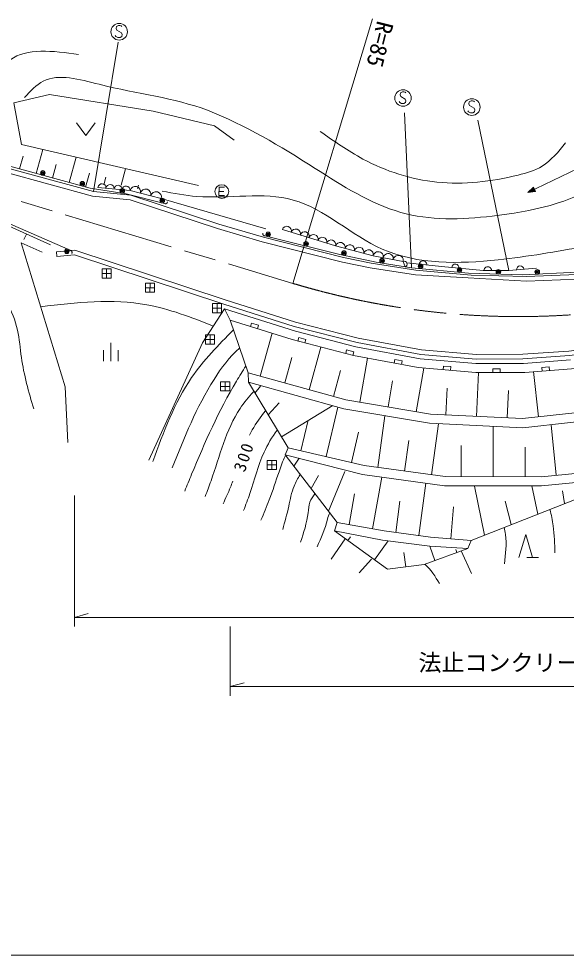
# Model space of a CAD drawing. Units: millimetres, scale not verified. Extents: x 40000 to 680000, y 20000 to 380000.
# Drawn here: x 390426 to 449875, y 205000 to 306671 of the extents above; entities that cross this region are included whole.
import ezdxf
from ezdxf.enums import TextEntityAlignment as Align

# ---------------------------------------------------------------- set-up
doc = ezdxf.new("R2010")
doc.units = ezdxf.units.MM
doc.header["$LTSCALE"] = 1000
doc.linetypes.add('CHAIN', pattern=[18.5, 12, -1.5, 3.5, -1.5])
for name, color, linetype, lineweight in [('M-BGD', 7, 'Continuous', 13), ('M-BMK', 2, 'CHAIN', 13), ('M-BMK-ROW', 30, 'Continuous', 13), ('M-STR-HTXT', 7, 'Continuous', 13), ('M-STR-STRC', 7, 'Continuous', 13), ('M-TTL-BAND', 7, 'Continuous', 13)]:
    doc.layers.add(name, color=color, linetype=linetype, lineweight=lineweight)
doc.styles.add('ＭＳ ゴシック', font='')
doc.styles.get('ＭＳ ゴシック').set_extended_font_data('MS Gothic')

msp = doc.modelspace()

# ---------------------------------------------------------------- linework, layer by layer
at = {"layer": 'M-BGD'}
for p, q in [((392313, 289869), (393034, 292477)), ((390520, 290359), (390905, 291750)), ((394105, 289379), (394507, 290834)), ((395897, 288889), (396657, 291636)), ((397690, 288399), (398110, 289919)), ((401539, 288608), (402016, 290392)), ((451115, 290397), (445702, 287819)), ((399664, 288652), (399883, 289472)), ((399025, 288357), (402520, 288034)), ((402520, 288034), (405901, 287167)), ((403330, 288252), (403420, 288589)), ((412172, 287904), (412682, 287902)), ((417255, 283848), (405901, 287167)), ((405946, 286684), (406237, 286610)), ((388649, 284465), (393879, 282112)), ((395744, 281652), (389210, 284500)), ((419056, 283785), (424836, 282002)), ((391264, 283289), (390995, 282690)), ((417155, 283088), (417446, 283015)), ((390674, 282353), (392988, 281334)), ((396020, 281532), (395744, 281652)), ((394519, 281366), (394560, 280868)), ((432173, 280324), (432396, 279727)), ((412773, 275179), (420475, 272741)), ((413401, 273939), (412773, 275179)), ((416656, 267852), (417933, 272521)), ((420475, 272741), (427039, 271046)), ((400418, 271491), (400418, 269491)), ((399618, 270691), (399618, 269491)), ((401218, 270691), (401218, 269491)), ((421961, 266401), (423226, 271026)), ((427039, 271046), (434003, 269751)), ((419309, 267127), (420062, 269882)), ((427470, 265052), (428286, 269820)), ((434003, 269751), (440066, 269245)), ((445234, 269251), (450318, 269625)), ((424614, 265676), (425378, 268470)), ((433588, 264005), (434399, 268747)), ((440066, 269245), (445234, 269251)), ((440128, 263500), (440360, 268268)), ((446858, 263448), (446309, 268357)), ((416079, 266039), (416675, 266772)), ((430529, 264529), (431014, 267364)), ((436788, 263662), (436930, 266580)), ((443468, 263337), (443613, 266301)), ((417521, 263664), (418703, 264955)), ((418963, 261289), (424529, 264669)), ((423810, 259133), (425075, 264517)), ((429399, 257965), (430160, 263577)), ((421059, 259779), (421834, 263077)), ((435254, 257171), (436004, 262699)), ((441935, 256963), (441945, 262410)), ((448763, 257105), (448245, 262585)), ((426560, 258486), (427334, 261778)), ((432327, 257568), (432775, 260874)), ((438457, 256969), (438464, 260335)), ((445412, 256956), (445418, 260150)), ((420310, 258114), (420858, 258956)), ((424077, 253214), (425843, 257520)), ((422193, 255664), (422970, 257098)), ((428820, 251293), (429845, 256895)), ((433884, 250562), (434632, 256246)), ((439556, 250038), (456916, 256888)), ((441002, 250609), (439911, 255915)), ((446789, 252892), (446121, 255957)), ((449682, 254034), (449459, 255408)), ((426286, 251757), (426893, 255080)), ((431353, 250895), (431802, 254312)), ((443896, 251751), (443248, 254309)), ((437353, 250217), (437633, 253669)), ((424364, 248007), (425887, 250226)), ((426167, 250031), (426459, 250435)), ((429043, 247944), (430530, 249995)), ((435622, 247852), (435050, 249400)), ((432460, 247158), (432255, 248735)), ((437990, 248727), (437875, 249036)), ((438461, 248901), (439572, 246445)), ((445576, 248171), (446876, 248171)), ((427371, 246503), (428727, 247991))]:
    msp.add_line(p, q, dxfattribs=at)
for points in [[(389892, 297523), (393776, 298444), (405035, 296653), (411689, 295032), (413821, 293497)], [(389892, 297523), (390732, 293011), (409939, 288554)], [(396716, 295358), (397716, 293998), (398716, 295358)], [(455526, 279406), (451057, 278908), (445556, 278692), (439547, 278842), (433558, 279360), (428681, 280119), (425682, 280745), (416988, 282941), (412143, 284365), (402614, 287516), (398527, 287916), (384293, 291805)], [(384406, 292028), (398171, 288268), (402076, 287665), (405946, 286684)], [(416857, 282458), (411994, 283887), (402510, 287024), (398436, 287423), (384161, 291322)], [(412773, 288382), (412173, 288384), (412170, 287484), (412770, 287482)], [(406589, 286779), (406579, 286740), (406545, 286687), (406504, 286645), (406443, 286609), (406387, 286592), (406314, 286590), (406237, 286610)], [(417155, 283088), (417077, 283107), (417031, 283129), (416980, 283172), (416948, 283211), (416929, 283257), (416914, 283322), (416916, 283373), (416924, 283402)], [(417446, 283015), (425307, 281066), (429221, 280245), (433053, 279644), (439259, 279039), (445086, 278861), (451069, 279141), (455188, 279592)], [(395772, 260662), (395479, 266712), (390674, 282353)], [(455581, 278909), (451094, 278409), (445552, 278191), (439231, 278540), (433505, 278862), (428592, 279627), (425569, 280257), (416857, 282458)], [(424836, 282002), (428915, 280933), (432173, 280324)], [(394519, 281366), (396532, 281534), (412849, 276142), (420483, 273747), (427268, 271994), (434139, 270723), (440116, 270211), (445156, 270248), (450169, 270597), (455118, 271238), (460548, 272144)], [(394560, 280868), (396472, 281028), (412696, 275666), (420345, 273267), (427160, 271505), (434072, 270227), (440097, 269711), (445175, 269748), (450219, 270099), (455191, 270744), (460630, 271651)], [(396020, 281532), (396093, 281500), (396135, 281471), (396178, 281420), (396202, 281376), (396214, 281327), (396217, 281260), (396207, 281211), (396195, 281183)], [(432570, 280179), (436317, 279774), (440855, 279349), (443641, 279338), (446640, 279588)], [(412773, 275179), (410372, 271478), (408684, 267751), (404558, 258742)], [(413401, 273939), (420130, 271833), (426791, 270097), (433799, 268798), (440072, 268267), (445377, 268280), (450451, 268673), (455603, 269314), (460970, 270228)], [(413401, 273939), (415330, 268215), (415358, 267226)], [(416349, 273016), (416468, 273398), (415705, 273637), (415585, 273255)], [(421499, 271476), (421599, 271863), (420825, 272065), (420724, 271678)], [(426701, 270121), (426802, 270508), (426028, 270709), (425927, 270322)], [(431986, 269134), (432059, 269527), (431272, 269673), (431199, 269280)], [(437319, 268500), (437353, 268899), (436555, 268966), (436522, 268567)], [(442685, 268274), (442684, 268674), (441884, 268672), (441885, 268272)], [(448054, 268488), (448023, 268886), (447225, 268825), (447256, 268426)], [(415330, 268215), (425940, 265313), (435117, 263744), (445139, 263256), (455456, 264409), (465084, 264508), (464940, 263451)], [(464940, 263451), (455517, 263409), (445170, 262253), (435008, 262748), (425724, 264336), (415358, 267226)], [(456822, 257865), (447151, 256952), (436718, 256973), (427935, 258163), (419684, 260102), (415358, 267226)], [(419684, 260102), (419368, 259340), (425018, 251988), (424728, 251074)], [(456916, 256888), (447197, 255952), (436650, 255973), (427754, 257179), (419368, 259340)], [(425018, 251988), (430087, 251061), (435150, 250395), (439556, 250038), (439173, 249164)], [(439173, 249164), (435044, 249401), (429932, 250073), (424728, 251074)], [(439173, 249164), (434438, 247415), (430481, 246901), (424728, 251074)], [(444726, 248171), (445476, 250671), (446226, 248171)]]:
    msp.add_lwpolyline(points, dxfattribs=at)
for points in [[(445702, 287819), (446534, 287932), (446314, 288394)], [(445789, 287860), (446485, 287961), (446306, 288337)], [(445875, 287902), (446435, 287991), (446298, 288280)], [(445962, 287943), (446386, 288021), (446289, 288223)], [(446049, 287984), (446336, 288050), (446281, 288166)], [(446164, 288039), (446287, 288080), (446273, 288109)]]:
    msp.add_lwpolyline(points, close=True, dxfattribs=at)
for centre, radius in [((393043, 289928), 250), ((393043, 289928), 150), ((393043, 289928), 50), ((397329, 288757), 250), ((397329, 288757), 150), ((397329, 288757), 50), ((401669, 287981), 250), ((401669, 287981), 150), ((401669, 287981), 50), ((412472, 287903), 750), ((406008, 286926), 250), ((406008, 286926), 150), ((406008, 286926), 50), ((417506, 283258), 250), ((417506, 283258), 150), ((417506, 283258), 50), ((395645, 281423), 250), ((421623, 282237), 250), ((421623, 282237), 150), ((421623, 282237), 50), ((395645, 281423), 150), ((395645, 281423), 50), ((425734, 281232), 250), ((425734, 281232), 150), ((425734, 281232), 50), ((429879, 280395), 250), ((429879, 280395), 150), ((429879, 280395), 50), ((434062, 279797), 250), ((434062, 279797), 150), ((434062, 279797), 50), ((438284, 279386), 250), ((438284, 279386), 150), ((438284, 279386), 50), ((442503, 279190), 250), ((442503, 279190), 150), ((442503, 279190), 50), ((446722, 279188), 250), ((446722, 279188), 150), ((446722, 279188), 50)]:
    msp.add_circle(centre, radius, dxfattribs=at)
for centre, radius, start, end in [((399462, 288316), 439, 354.71862, 174.71862), ((400336, 288235), 439, 354.71862, 174.71862), ((401210, 288155), 439, 354.71862, 174.71862), ((402083, 288074), 439, 354.71862, 174.71862), ((403084, 287889), 582, 345.62324, 165.62324), ((404211, 287600), 582, 345.62324, 165.62324), ((405337, 287311), 582, 345.62324, 165.62324), ((419537, 283636), 504, 342.85588, 162.85588), ((420501, 283339), 504, 342.85588, 162.85588), ((421464, 283042), 504, 342.85588, 162.85588), ((422428, 282745), 504, 342.85588, 162.85588), ((423391, 282448), 504, 342.85588, 162.85588), ((424354, 282150), 504, 342.85588, 162.85588), ((425346, 281868), 527, 345.31621, 165.31621), ((426366, 281601), 527, 345.31621, 165.31621), ((427385, 281334), 527, 345.31621, 165.31621), ((428405, 281066), 527, 345.31621, 165.31621), ((429458, 280831), 552, 349.40675, 169.40675), ((430544, 280628), 552, 349.40675, 169.40675), ((431630, 280425), 552, 349.40675, 169.40675), ((432284, 280025), 318, 290.48288, 110.48288), ((434325, 279990), 400, 353.83239, 173.83239), ((437837, 279632), 400, 354.64826, 174.64826), ((441355, 279347), 400, 359.77468, 179.77468), ((444881, 279442), 400, 4.75607, 184.75607)]:
    msp.add_arc(centre, radius, start, end, dxfattribs=at)
for points, knots in [([(386953, 298273), (387670, 299810), (388387, 301346), (389512, 302197), (391299, 303550), (394116, 303172), (396932, 302794)], [0, 0, 0, 0, 1, 1, 1, 2, 2, 2, 2]), ([(391047, 298103), (391692, 298804), (392338, 299505), (393094, 299894), (394780, 300762), (397016, 300078), (399150, 299553), (403408, 298505), (407261, 298088), (410921, 296738), (415024, 295119), (418804, 292851), (422606, 290426), (425591, 288527), (428580, 286597), (431904, 285650), (435040, 284757), (438466, 284839), (441838, 285248), (446098, 285726), (450311, 286683), (453841, 288829), (456525, 290461), (458815, 292780), (461391, 294637), (464610, 296958), (468276, 298556), (471942, 300155)], [0, 0, 0, 0, 1, 1, 1, 2, 2, 2, 3, 3, 3, 4, 4, 4, 5, 5, 5, 6, 6, 6, 7, 7, 7, 8, 8, 8, 9, 9, 9, 9]), ([(423156, 294443), (424664, 293380), (426172, 292317), (427802, 291443), (430283, 290112), (433047, 289218), (435836, 288926), (438766, 288620), (441724, 288978), (444645, 289700), (445565, 289928), (446482, 290192), (447258, 290668), (448250, 291277), (449012, 292231), (449775, 293185)], [0, 0, 0, 0, 1, 1, 1, 2, 2, 2, 3, 3, 3, 4, 4, 4, 5, 5, 5, 5]), ([(405993, 287958), (407242, 287717), (408491, 287476), (409768, 287377), (413267, 287107), (416982, 287902), (420223, 286990), (423644, 286027), (426537, 283159), (429902, 281666), (433752, 279959), (438220, 280051), (442486, 280505), (445711, 280848), (448820, 281398), (451929, 281948)], [0, 0, 0, 0, 1, 1, 1, 2, 2, 2, 3, 3, 3, 4, 4, 4, 5, 5, 5, 5]), ([(385305, 281563), (386697, 279752), (388089, 277942), (389134, 275911), (389631, 274944), (390050, 273927), (390288, 272873), (390509, 271897), (390574, 270888), (390714, 269895), (390981, 267996), (391519, 266151), (392056, 264305)], [0, 0, 0, 0, 1, 1, 1, 2, 2, 2, 3, 3, 3, 4, 4, 4, 4]), ([(392808, 275407), (396701, 275853), (400594, 276299), (404323, 275623), (406783, 275177), (409171, 274243), (411560, 273310)], [0, 0, 0, 0, 1, 1, 1, 2, 2, 2, 2]), ([(404981, 258602), (406146, 261793), (407310, 264984), (409188, 267711), (410482, 269590), (412115, 271250), (413748, 272909)], [0, 0, 0, 0, 1, 1, 1, 2, 2, 2, 2]), ([(407089, 257907), (408406, 261200), (409723, 264492), (411629, 267519), (412415, 268767), (413301, 269970), (414396, 270919)], [0, 0, 0, 0, 1, 1, 1, 2, 2, 2, 2]), ([(408449, 255396), (408698, 256002), (408946, 256607), (409197, 257212), (410632, 260671), (412148, 264117), (414070, 267327), (414398, 267876), (414738, 268418), (415079, 268960)], [0, 0, 0, 0, 1, 1, 1, 2, 2, 2, 3, 3, 3, 3]), ([(410670, 254795), (410886, 255366), (411103, 255938), (411306, 256517), (412242, 259187), (412898, 262016), (414463, 264371), (414890, 265013), (415385, 265619), (415903, 266176)], [0, 0, 0, 0, 1, 1, 1, 2, 2, 2, 3, 3, 3, 3]), ([(415492, 261468), (415583, 261657), (415679, 261844), (415780, 262028), (416184, 262764), (416671, 263459), (417211, 264113)], [0, 0, 0, 0, 1, 1, 1, 2, 2, 2, 2]), ([(414833, 253268), (415071, 253885), (415308, 254502), (415522, 255127), (416033, 256622), (416411, 258168), (417064, 259606), (417447, 260448), (417924, 261253), (418471, 261996)], [0, 0, 0, 0, 1, 1, 1, 2, 2, 2, 3, 3, 3, 3]), ([(416730, 252250), (417041, 252974), (417351, 253698), (417631, 254432), (418014, 255442), (418339, 256471), (418693, 257497), (418889, 258069), (419095, 258640), (419346, 259183)], [0, 0, 0, 0, 1, 1, 1, 2, 2, 2, 3, 3, 3, 3]), ([(412613, 254008), (412890, 254608), (413167, 255208), (413414, 255822), (413498, 256031), (413578, 256242), (413656, 256454)], [0, 0, 0, 0, 1, 1, 1, 2, 2, 2, 2]), ([(419089, 251232), (419320, 252062), (419550, 252892), (419739, 253737), (419906, 254482), (420040, 255239), (420321, 255942), (420493, 256373), (420719, 256783), (420978, 257175)], [0, 0, 0, 0, 1, 1, 1, 2, 2, 2, 3, 3, 3, 3]), ([(421024, 249836), (421365, 250886), (421705, 251935), (421847, 253042), (421897, 253433), (421922, 253831), (422050, 254193), (422164, 254516), (422359, 254810), (422577, 255091)], [0, 0, 0, 0, 1, 1, 1, 2, 2, 2, 3, 3, 3, 3]), ([(448089, 253405), (448273, 252830), (448379, 252217), (448454, 251606), (448572, 250636), (448611, 249668), (448651, 248701)], [0, 0, 0, 0, 1, 1, 1, 2, 2, 2, 2]), ([(422836, 249336), (423252, 250305), (423667, 251274), (423955, 252347), (424022, 252594), (424082, 252847), (424208, 253043), (424214, 253051), (424219, 253060), (424225, 253068)], [0, 0, 0, 0, 1, 1, 1, 2, 2, 2, 3, 3, 3, 3]), ([(443120, 251434), (443185, 251195), (443235, 250944), (443270, 250693), (443417, 249626), (443287, 248556), (443157, 247486)], [0, 0, 0, 0, 1, 1, 1, 2, 2, 2, 2]), ([(434514, 247455), (434518, 247453), (434521, 247450), (434525, 247447), (435210, 246868), (435656, 246107), (436102, 245347)], [0, 0, 0, 0, 1, 1, 1, 2, 2, 2, 2])]:
    msp.add_open_spline(points, degree=3, knots=knots, dxfattribs=at)
at = {"layer": 'M-BMK'}
msp.add_line((377769, 290715), (420182, 277945), dxfattribs=at)
msp.add_arc((444688, 359335), 85000, 253.24347, 281.72253, dxfattribs=at)
at = {"layer": 'M-BMK-ROW'}
for p, q in [((399471, 279020), (400471, 279017)), ((399973, 279519), (399970, 278519)), ((404680, 277973), (404677, 276973)), ((404179, 277474), (405179, 277471)), ((411959, 275748), (411956, 274748)), ((411457, 275250), (412457, 275247)), ((410700, 271855), (411700, 271855)), ((411200, 272355), (411200, 271355)), ((412346, 266761), (413346, 266761)), ((412846, 267261), (412846, 266261)), ((417898, 258725), (417898, 257725)), ((417398, 258225), (418398, 258225))]:
    msp.add_line(p, q, dxfattribs=at)
for points in [[(399470, 278520), (399473, 279520), (400473, 279517), (400470, 278517)], [(404177, 276974), (404180, 277974), (405180, 277971), (405177, 276971)], [(411456, 274750), (411459, 275750), (412459, 275747), (412456, 274747)], [(410700, 271355), (410700, 272355), (411700, 272355), (411700, 271355)], [(412346, 266261), (412346, 267261), (413346, 267261), (413346, 266261)], [(417398, 257725), (417398, 258725), (418398, 258725), (418398, 257725)]]:
    msp.add_lwpolyline(points, close=True, dxfattribs=at)
at = {"layer": 'M-STR-HTXT'}
for p, q in [((428831, 306671), (420182, 277945)), ((396472, 254920), (396472, 240681)), ((396472, 241681), (397972, 242101)), ((396472, 241681), (563643, 241681)), ((413401, 240681), (413401, 233173)), ((413401, 234173), (414901, 234593)), ((413401, 234173), (486739, 234173))]:
    msp.add_line(p, q, dxfattribs=at)
at = {"layer": 'M-STR-STRC'}
for p, q in [((398527, 287916), (401213, 304129)), ((433053, 279644), (432309, 296443)), ((440277, 295667), (443641, 279338))]:
    msp.add_line(p, q, dxfattribs=at)
for points in [[(401625, 305832), (401553, 305904), (401409, 305941), (401265, 305941), (401049, 305834), (401012, 305618), (401083, 305438), (401586, 305148), (401658, 304968), (401621, 304752), (401441, 304645), (401189, 304645), (400973, 304754), (400902, 304862)], [(432438, 298640), (432367, 298712), (432223, 298748), (432079, 298749), (431862, 298642), (431826, 298426), (431897, 298245), (432400, 297956), (432472, 297776), (432435, 297560), (432255, 297452), (432003, 297453), (431787, 297562), (431716, 297670)], [(439913, 297653), (439841, 297725), (439697, 297761), (439553, 297762), (439337, 297654), (439300, 297439), (439372, 297258), (439875, 296969), (439946, 296789), (439910, 296573), (439729, 296465), (439477, 296466), (439262, 296575), (439190, 296683)]]:
    msp.add_lwpolyline(points, dxfattribs=at)
for centre in [(401335, 305257), (432149, 298065), (439623, 297078)]:
    msp.add_circle(centre, 900, dxfattribs=at)
at = {"layer": 'M-TTL-BAND'}
msp.add_line((40000, 205000), (579000, 205000), dxfattribs=at)

# ---------------------------------------------------------------- texts
at = {"layer": 'M-BGD', "insert": (414984, 257363), "char_height": 1320, "attachment_point": 7, "rotation": 71.3, "style": 'ＭＳ ゴシック'}
msp.add_mtext('\\T1.22;300', dxfattribs=at)
at = {"layer": 'M-STR-HTXT', "style": 'ＭＳ ゴシック'}
msp.add_text('R=85', height=1833, rotation=256, dxfattribs=at).set_placement((428831, 306671), align=Align.BOTTOM_LEFT)
msp.add_text('法止コンクリート\u3000\u3000L=73.5', height=1833, dxfattribs=at).set_placement((433820, 235305), align=Align.BOTTOM_LEFT)

doc.saveas('drawing.dxf')
